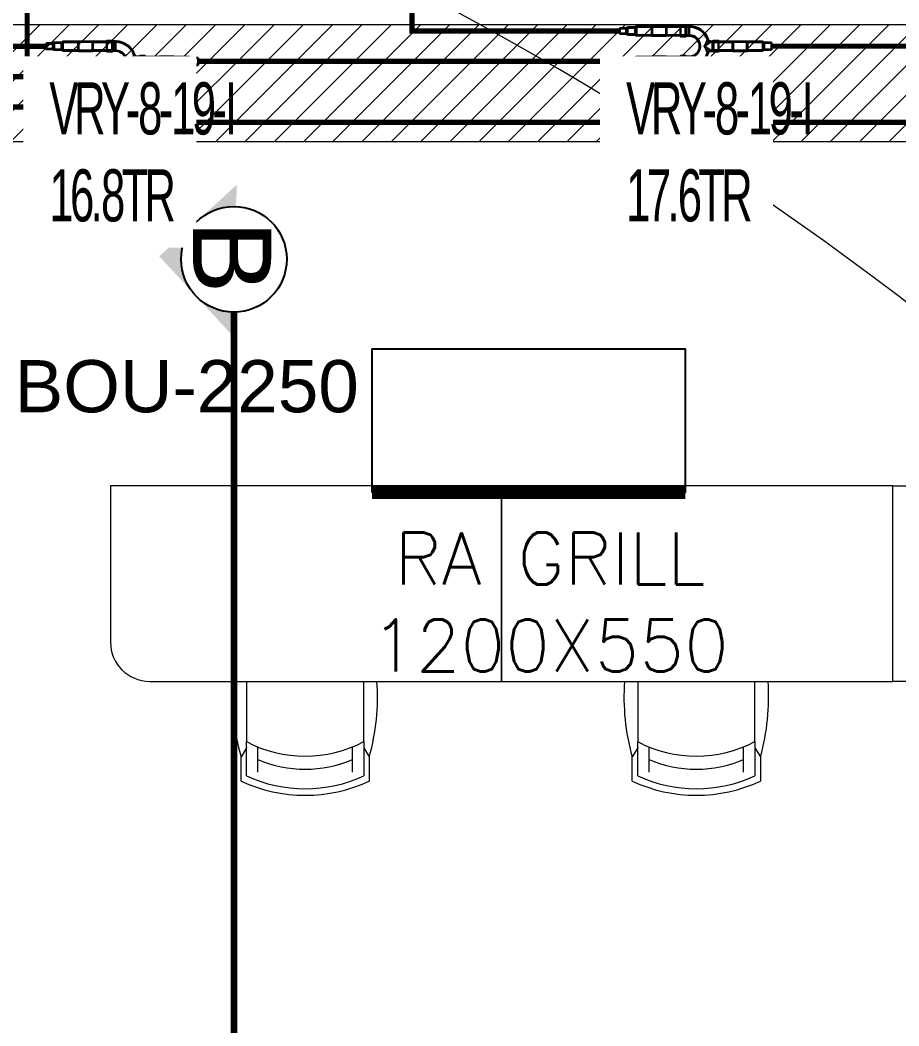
# Model space of a CAD drawing. Header units: millimetres. Extents: x -81374 to 485233, y -39075 to 157313.
# Drawn here: x 31636 to 35006, y -15833 to -11978 of the extents above; entities that cross this region are included whole.
import ezdxf
from ezdxf.enums import TextEntityAlignment as Align

# ---------------------------------------------------------------- set-up
doc = ezdxf.new("R2010")
doc.units = ezdxf.units.MM
doc.linetypes.add('baseJE-1236$0$HIDDEN', pattern=[0.375, 0.25, -0.125])
doc.linetypes.add('HIDDEN', pattern=[0.375, 0.25, -0.125])
for name, color, linetype, lineweight in [('CB-AC CABLE TRAY', 213, 'Continuous', 15), ('DRAIN PIPE', 76, 'Continuous', 30), ('G-IMPT', 8, 'Continuous', 5), ('P-PIPE-IDEN', 7, 'Continuous', 9), ('vrv text', 90, 'Continuous', 30)]:
    doc.layers.add(name, color=color, linetype=linetype, lineweight=lineweight)
for name, color, linetype in [('ETA-AC-BWD', 13, 'Continuous'), ('ETA-AC-SLAB OPENING', 3, 'baseJE-1236$0$HIDDEN'), ('FRESH AIRDUCT', 3, 'Continuous'), ('M-HVAC VRV PIPE', 152, 'Continuous'), ('M-HVAC-ELEPTICAL DUCT', 6, 'Continuous'), ('M-HVAC-TEXT', 7, 'Continuous')]:
    doc.layers.add(name, color=color, linetype=linetype)
doc.styles.add('Arial_2', font='arial.ttf', dxfattribs={"height": 75})
doc.styles.add('COREWALL-KEY PLAN$0$str001', font='arial.ttf', dxfattribs={"width": 0.9, "height": 0.117188})
doc.styles.add('R', font='romans.shx')
doc.styles.get("Standard").update_dxf_attribs({"font": 'arial.ttf'})

# ---------------------------------------------------------------- blocks, each defined once
blk = doc.blocks.new('floor plan 1')
at = {"layer": 'G-IMPT', "color": 8, "ltscale": 500}
for p, q in [((23695.5, -24273.7), (23695.5, -24180.6)), ((23716.6, -24331.6), (23716.6, -24200.9)), ((24166.3, -24200.9), (24166.3, -24331.6)), ((24187.4, -24180.6), (24187.4, -24273.7)), ((25195.5, -24273.7), (25195.5, -24180.6)), ((25216.6, -24331.6), (25216.6, -24200.9)), ((25666.3, -24200.9), (25666.3, -24331.6)), ((25687.4, -24180.6), (25687.4, -24273.7)), ((23716.6, -24307.9), (23695.5, -24273.7)), ((24166.3, -24307.9), (24187.4, -24273.7)), ((25216.6, -24307.9), (25195.5, -24273.7)), ((25666.3, -24307.9), (25687.4, -24273.7)), ((23716.6, -24309.7), (23716.6, -24307.9)), ((24166.3, -24309.7), (24166.3, -24307.9)), ((25216.6, -24309.7), (25216.6, -24307.9)), ((25666.3, -24309.7), (25666.3, -24307.9)), ((23716.6, -24331.6), (23716.6, -24562.7)), ((24166.3, -24562.7), (24166.3, -24331.6)), ((25216.6, -24331.6), (25216.6, -24562.7)), ((25666.3, -24562.7), (25666.3, -24331.6)), ((21687.9, -24562.7), (23187.9, -24562.7)), ((23187.9, -24562.7), (23187.9, -25312.7)), ((24687.9, -24562.7), (23187.9, -24562.7)), ((23187.9, -24562.7), (23187.9, -25312.7)), ((24687.9, -25312.7), (24687.9, -24562.7)), ((26037.9, -24562.7), (24687.9, -24562.7)), ((24687.9, -24562.7), (24687.9, -25312.7)), ((26187.9, -25312.7), (26187.9, -24712.7)), ((23187.9, -25312.7), (21687.9, -25312.7)), ((23187.9, -25312.7), (24687.9, -25312.7)), ((24687.9, -25312.7), (26187.9, -25312.7))]:
    blk.add_line(p, q, dxfattribs=at)
at = {"layer": 'G-IMPT', "color": 8, "ltscale": 500, "extrusion": (0, 0, -1)}
for p, q in [((23760.4, -24214.8), (23760.4, -24311.2)), ((24122.5, -24214.8), (24122.5, -24311.2)), ((25260.4, -24214.8), (25260.4, -24311.2)), ((25622.5, -24214.8), (25622.5, -24311.2))]:
    blk.add_line(p, q, dxfattribs=at)
at = {"layer": 'G-IMPT', "color": 8, "ltscale": 500}
for centre, radius, start, end in [((30901.2, -15868.2), 12777.8, 49.90697, 259.60318), ((26037.9, -24712.7), 150, 0, 90)]:
    blk.add_arc(centre, radius, start, end, dxfattribs=at)
for centre, major_axis, start_param, end_param in [((23941.4, -24706.7), (0, -580.8), 2.704257, 3.578932), ((25441.4, -24706.7), (0, -580.8), 2.704257, 3.578932), ((23941.4, -24681.8), (0, 530.9), -0.437348, 0.437328), ((25441.4, -24681.8), (0, 530.9), -0.437348, 0.437328), ((23941.4, -24681.8), (0, 455.9), -0.408385, 0.408365), ((25441.4, -24681.8), (0, 455.9), -0.408385, 0.408365), ((24502.6, -24501.1), (0, -838.5), 4.437818, 4.785935), ((23941.4, -24756.7), (0, -480.9), 2.65511, 3.628104), ((23380.3, -24501.1), (0, -838.5), 1.49727, 1.845387), ((26002.6, -24501.1), (0, -838.5), 4.437818, 4.785935), ((25441.4, -24756.7), (0, -480.9), 2.65511, 3.628104), ((24880.3, -24501.1), (0, -838.5), 1.49727, 1.845387)]:
    blk.add_ellipse(centre, major_axis=major_axis, ratio=1, start_param=start_param, end_param=end_param, dxfattribs=at)
for rotation, p in [(359.9992, (39680.6, -4989.6, 0)), (359.9992, (35886.7, -10139.3, 0)), (270.0008, (28873.3, -20643.5, 0)), (359.9992, (11975.3, -26935.4, 0)), (359.9992, (15267.6, -26935.4, 0)), (359.9992, (26686.3, -26987.7, 0)), (270.0008, (15861.1, -28615, 0)), (89.9992, (23697.8, -33300.6, 0)), (89.9992, (23597.9, -35337.7, 0)), (89.9992, (23597.9, -37388.3, 0)), (359.9992, (13750.4, -37781.5, 0)), (89.9992, (23697.8, -40746.8, 0)), (89.9992, (23597.8, -44302.5, 0)), (89.9992, (23597.8, -46399.1, 0)), (89.9992, (23697.8, -48339.8, 0)), (89.9992, (23697.8, -54280, 0)), (359.9992, (27418.1, -55702.4, 0)), (89.9992, (9671.9, -65856.5, 0)), (359.9992, (4684.1, -67403.4, 0)), (359.9992, (8737.2, -67403.4, 0))]:
    blk.add_attdef('PARTITIONTYPE', text='', height=200, rotation=rotation, dxfattribs=at).set_placement(p, align=Align.MIDDLE_CENTER)
blk = doc.blocks.new('*U139')
at = {"layer": 'CB-AC CABLE TRAY', "true_color": 0xa953a0}
h = blk.add_hatch(dxfattribs=at)
h.set_pattern_fill('ANSI31', color=215, scale=25)
h.set_pattern_definition([(45, (-899721.77, 1103058.81), (-56.1266008, 56.1266008), [])])
h.paths.add_polyline_path([(-88704.9, -150.4), (-88704.9, 299.6), (-83657.4, 299.6), (-83657.4, -150.4)])
at = {"layer": 'CB-AC CABLE TRAY', "color": 215, "true_color": 0xa953a0}
blk.add_lwpolyline([(-88704.9, -150.4), (-88704.9, 299.6), (-83657.4, 299.6), (-83657.4, -150.4)], close=True, dxfattribs=at)
blk = doc.blocks.new('zw$4E06')
at = {"layer": 'vrv text'}
for points in [[(-76.5, 50.2), (-76.5, 53.3), (-103.7, 53.3), (-109, 50.2), (-121.1, 50.2)], [(-96.5, 50.2), (-99.6, 53.3)], [(-87.1, 50.2), (-90.3, 53.3)], [(-77.8, 50.2), (-80.9, 53.3)], [(-206.3, -0.2), (-208.7, 2)], [(-202.4, 5.5), (-204.6, 7.7)], [(-198.3, 10.7), (-200.6, 13.1)], [(-193.9, 15.8), (-196, 17.8)], [(-189.2, 20.4), (-191.4, 22.8)], [(-184, 24.8), (-186.4, 27.2)], [(-178.9, 28.9), (-181.1, 31.2)], [(-173, 32.5), (-175.2, 34.8)], [(-167.1, 36), (-169.3, 38.2)], [(-160.7, 38.8), (-163.1, 41.3)], [(-153.9, 41.7), (-156.3, 43.9)], [(-146.7, 43.7), (-149.1, 46.3)], [(-139, 45.4), (-141.6, 48.1)], [(-130.5, 46.5), (-133.4, 49.4)], [(-130.5, -0.5), (-133.3, 2.2)], [(-122.1, 0.4), (-125, 3.5)], [(-121.7, 47.1), (-124.8, 50.2)], [(-102.8, 50.2), (-108.1, 47.1), (-121.1, 47.1)], [(-121.1, 3.5), (-121.1, 47.1)], [(-121.1, 3.5), (-108.1, 3.5), (-102.8, 0.4), (-76.5, 0.4), (-76.5, -2.8), (-103.7, -2.8), (-109, 0.4), (-121.1, 0.4)], [(-112.7, 0.4), (-115.8, 3.5)], [(-112.1, 47.1), (-115.3, 50.2)], [(-108.1, 3.5), (-108.1, 47.1)], [(-104.8, 49.1), (-107, 51.3)], [(-100, -2.8), (-103.9, 0.9)], [(-103, 1.7), (-103, 48.5)], [(-102.8, 50.2), (-102.8, 39.7)], [(-76.5, 0.4), (-76.5, 50.2), (-102.8, 50.2), (-102.8, 0.4)], [(-102.8, 47.2), (-102.8, 0.2)], [(-102.8, 45.4), (-102.8, 2.7)], [(-102.6, 48.4), (-5, 48.4), (-2.6, 50), (0, 50)], [(-102.6, 1.5), (-102.6, 48.4)], [(0.2, 47.2), (-1.8, 47.2), (-4.2, 45.9), (-102.6, 45.9)], [(-4.2, 45.9), (-4.2, 4.2), (-102.6, 4.2)], [(0, 0), (-2.6, 0), (-5, 1.5), (-102.6, 1.5)], [(-90.8, -2.8), (-93.9, 0.4)], [(-81.2, -2.8), (-84.4, 0.4)], [(-76.5, 50.2), (-76.5, 39.7)], [(-25.5, 45.9), (-33.3, 45.9)], [(-25.5, 4.2), (-33.3, 4.2)], [(-4.2, 4.2), (-1.8, 2.7)], [(-1.8, 47.2), (-1.8, 2.7), (0, 2.7)], [(151.5, 48.4), (72.8, 48.4), (70.2, 50), (-0.9, 50)], [(69.7, 2.7), (-0.7, 2.7)], [(0, 47.2), (69.7, 47.2), (71.9, 45.9), (150.7, 45.9), (157.9, 41.6), (196.1, 41.6), (203.3, 37.7), (203.3, 12.7), (196.1, 8.5), (157.9, 8.5), (150.7, 4.2), (71.9, 4.2), (69.7, 2.7)], [(0, 0), (70.2, 0)], [(69.7, 47.2), (69.7, 2.7)], [(70.2, 0), (72.8, 1.5), (151.5, 1.5), (158.7, 5.7), (196.1, 5.7), (203.3, 9.9), (235.9, 9.9), (235.9, 40.3), (203.3, 40.3), (196.1, 44.3)], [(71.9, 45.9), (71.9, 4.2)], [(93.4, 45.9), (101.1, 45.9)], [(93.4, 4.2), (101.1, 4.2)], [(150.7, 45.9), (150.7, 4.2)], [(158.7, 44.3), (151.5, 48.4)], [(157.9, 41.6), (157.9, 8.5)], [(196.1, 44.3), (158.7, 44.3)], [(196.1, 41.6), (196.1, 8.5)], [(203.3, 37.7), (235.9, 37.7)], [(203.3, 12.7), (235.9, 12.7)], [(-500.2, -74.1), (-500.2, -32.3), (-507.4, -36.8), (-545.4, -36.8), (-545.4, -34)], [(-545.4, -34), (-507.9, -34)], [(-545.4, -36.8), (-545.4, -69.9)], [(-507.9, -34), (-500.8, -29.8)], [(-507.4, -36.8), (-507.4, -69.9)], [(-500.8, -29.8), (-422.1, -29.8)], [(-349.3, -31.1), (-419, -31.1), (-421.4, -32.3), (-500.2, -32.3)], [(-442.7, -32.3), (-450.4, -32.3)], [(-422.1, -29.8), (-419.5, -28.3)], [(-421.4, -32.3), (-421.4, -74.1), (-419, -75.6)], [(-419.5, -28.3), (-348.4, -28.3)], [(-419, -31.1), (-419, -75.6), (-348.5, -75.6)], [(-349.5, -31.1), (-347.5, -31.1), (-345.2, -32.3), (-246.7, -32.3)], [(-246.7, -29.8), (-344.3, -29.8), (-346.9, -28.3), (-349.3, -28.3)], [(-347.5, -31.1), (-347.5, -75.6), (-349.3, -75.6)], [(-345.2, -32.3), (-345.2, -74.1), (-246.7, -74.1)], [(-323.7, -32.3), (-316, -32.3)], [(-240.6, -28.5), (-246.2, -25.2), (-273.2, -25.2), (-273.2, -28.5), (-246.9, -28.5), (-241.6, -31.6)], [(-272.1, -28.5), (-273.2, -27.4)], [(-273.2, -28.5), (-273.2, -41)], [(-273.2, -78.1), (-273.2, -28.5)], [(-262.7, -28.5), (-265.8, -25.2)], [(-253.1, -28.5), (-256.4, -25.2)], [(-240.8, -31.6), (-247.1, -25.2)], [(-246.9, -75.6), (-246.9, -28.3), (-246.9, -75.6)], [(-246.9, -28.5), (-246.9, -41)], [(-246.9, -78.1), (-246.9, -28.5)], [(-246.7, -76.7), (-246.7, -29.8)], [(-246.7, -76.8), (-246.7, -29.8)], [(-241.6, -75), (-241.6, -31.6)], [(-241.6, -31.6), (-231.4, -31.6)], [(-240.6, -28.5), (-231.4, -28.5)], [(-231.3, -31.6), (-234.4, -28.5)], [(-231.4, -28.5), (-229.8, -28.5), (-229.4, -28.3), (-228.9, -28.3), (-228.5, -28.1), (-227.8, -27.9), (-227.4, -27.8), (-226.8, -27.6), (-226.5, -27.4), (-225.9, -27.4), (-225.4, -27), (-225.2, -26.8), (-224.6, -26.5), (-224.3, -26.3), (-223.7, -26.1), (-223, -25.4), (-222.6, -25.2), (-222.3, -24.6), (-221.9, -24.3), (-221.5, -24.1), (-221.2, -23.6), (-221, -23.2), (-220.6, -22.8), (-220.2, -22.3), (-220.2, -22.1), (-219.9, -21.5), (-219.7, -21.1), (-219.3, -20.6), (-219.1, -20), (-219.1, -19.7)], [(-228.9, -31.4), (-229.6, -31.6), (-231.4, -31.6)], [(-223.9, -29.6), (-226.1, -27.4)], [(-218.6, -25.4), (-221, -23.2)], [(-215.5, -19), (-218, -16.8)], [(-216, -21), (-216, -20.6)], [(-212.9, -12.5), (-215.1, -10.1)], [(-209.7, -6.3), (-211.9, -3.9)], [(-174.8, -50.4), (-177.6, -47.6)], [(-173.7, -42.1), (-176.3, -39.5)], [(-171.7, -34.8), (-174.1, -32.3)], [(-168.8, -28.3), (-171, -25.9)], [(-165.1, -22.4), (-167.5, -20.2)], [(-160.9, -17.3), (-163.3, -15.1)], [(-156.3, -12.7), (-158.3, -10.5)], [(-150.7, -8.5), (-153.1, -6.3)], [(-144.7, -5.1), (-147.1, -2.8)], [(-138.3, -2.4), (-140.6, 0)], [(-545.4, -69.9), (-507.4, -69.9), (-500.2, -74.1), (-421.4, -74.1)], [(-545.4, -72.6), (-545.4, -69.9)], [(-507.9, -72.6), (-545.4, -72.6)], [(-500.8, -76.8), (-507.9, -72.6)], [(-422.1, -76.8), (-500.8, -76.8)], [(-442.7, -74.1), (-450.4, -74.1)], [(-419.5, -78.1), (-422.1, -76.8)], [(-349.3, -78.1), (-419.5, -78.1)], [(-349.3, -78.1), (-346.9, -78.1)], [(-345.2, -74.1), (-347.5, -75.6)], [(-346.9, -78.1), (-344.3, -76.8)], [(-344.3, -76.8), (-246.7, -76.8)], [(-323.7, -74.1), (-316, -74.1)], [(-231.4, -75), (-241.6, -75), (-246.9, -78.1), (-273.2, -78.1), (-273.2, -81.4), (-246.2, -81.4), (-240.6, -78.1), (-231.4, -78.1)], [(-266.4, -81.4), (-269.3, -78.1)], [(-256.8, -81.4), (-259.9, -78.1)], [(-247.4, -81.4), (-250.6, -78.1)], [(-241, -78.5), (-243.2, -76.1)], [(-231.6, -78.1), (-235, -75)], [(-217.3, -83.3), (-223.3, -77.2)], [(-210, -99.8), (-216.5, -93.4)], [(-216, -86), (-216, -85.8)], [(-174.5, -60.1), (-177.9, -56.6)], [(-171.1, -73), (-176.1, -68)], [(-153.1, -100.4), (-168, -85.3)], [(-183.3, -136.2), (-204.1, -115.4)], [(-161.2, -148.9), (-167.7, -142.3)], [(-146.9, -153.5), (-151.5, -148.9)], [(-135.3, -155.9), (-139, -152)], [(-124.8, -156.8), (-128.1, -153.3)], [(-124.7, -110.1), (-127.9, -106.6)], [(-76.5, -107), (-76.5, -103.9), (-103.7, -103.9), (-109, -107), (-121.1, -107)], [(-121.1, -153.7), (-121.1, -110.1), (-108.1, -110.1), (-102.8, -107), (-76.5, -107)], [(-109, -156.8), (-103.7, -159.9), (-76.5, -159.9), (-76.5, -156.8), (-102.8, -156.8), (-108.1, -153.7), (-121.1, -153.7)], [(-115.4, -156.8), (-118.4, -153.7)], [(-115.1, -110.1), (-118.2, -107)], [(-102.8, -159.9), (-109.2, -153.7)], [(-106.6, -109.2), (-109, -107)], [(-108.1, -153.7), (-108.1, -110.1)], [(-103, -108.1), (-5.3, -108.1), (-2.9, -106.4), (-0.4, -106.4)], [(-103, -155), (-103, -108.1)], [(-0.2, -109.4), (-2.2, -109.4), (-4.6, -110.5), (-103, -110.5)], [(-4.6, -110.5), (-4.6, -152.4), (-103, -152.4)], [(-5.3, -155), (-103, -155)], [(-102.8, -107), (-102.8, -118.2)], [(-102.8, -156.8), (-102.8, -107)], [(-102.8, -156.8), (-102.8, -109.9)], [(-99.4, -107), (-102.4, -103.9)], [(-90.1, -107), (-93.2, -103.9)], [(-80.5, -107), (-83.6, -103.9)], [(-76.5, -107), (-76.5, -118.2)], [(-76.5, -156.8), (-76.5, -107)], [(-26.1, -110.5), (-33.6, -110.5)], [(-26.1, -152.4), (-33.6, -152.4)], [(-2.9, -156.5), (-5.3, -155)], [(-4.6, -152.4), (-2.2, -153.7), (-0.4, -153.7)], [(-2.2, -153.7), (-2.2, -109.4)], [(151.1, -108.1), (72.4, -108.1), (69.8, -106.4), (-1.3, -106.4)], [(69.3, -153.7), (-1.1, -153.7)], [(-0.4, -109.4), (69.3, -109.4), (71.5, -110.5), (150.4, -110.5)], [(69.3, -109.4), (69.3, -153.7)], [(195.8, -148.2), (157.5, -148.2), (150.4, -152.4), (71.5, -152.4), (69.3, -153.7)], [(69.8, -156.5), (72.4, -155)], [(71.5, -110.5), (71.5, -152.4)], [(72.4, -155), (151.1, -155), (158.3, -150.7), (195.8, -150.7)], [(93, -110.5), (100.7, -110.5)], [(93, -152.4), (100.7, -152.4)], [(150.4, -110.5), (150.4, -152.4)], [(150.4, -110.5), (157.5, -114.9), (195.8, -114.9), (202.9, -118.9), (202.9, -143.9), (195.8, -148.2)], [(158.3, -112.1), (151.1, -108.1)], [(157.5, -114.9), (157.5, -148.2)], [(195.8, -112.1), (158.3, -112.1)], [(195.8, -112.1), (202.9, -116.2), (235.3, -116.2), (235.3, -146.5), (202.9, -146.5), (195.8, -150.7)], [(195.8, -114.9), (195.8, -148.2)], [(202.9, -118.9), (235.3, -118.9)], [(202.9, -143.9), (235.3, -143.9)], [(-121.1, -156.8), (-109, -156.8)], [(-93.4, -159.9), (-96.5, -156.8)], [(-84, -159.9), (-87.1, -156.8)], [(-76.5, -158.1), (-77.8, -156.8)], [(-0.4, -156.5), (-2.9, -156.5)], [(-0.4, -156.5), (69.8, -156.5)]]:
    blk.add_lwpolyline(points, dxfattribs=at)
for points in [[(-121.1, 47.1), (-125.2, 47.1, 0.219765), (-200.2, 8.6), (-201.3, 7.2), (-202.6, 5.5), (-203.7, 4), (-204.8, 2.4, 0.042815), (-212.3, -11.4), (-213.2, -13.1), (-214, -14.9), (-214.7, -16.9), (-215.5, -18.7), (-216, -20.6), (-216.2, -21.1), (-216.5, -21.9), (-216.8, -22.4), (-217.1, -23), (-217.3, -23.6), (-218.4, -25.2), (-218.7, -25.5), (-219.1, -26.1), (-219.7, -26.5), (-220.2, -27), (-220.4, -27.4), (-221, -27.8), (-221.5, -28.3), (-222.1, -28.5), (-222.4, -28.9), (-223, -29.2), (-223.6, -29.4)], [(-121.1, 50.2), (-123.4, 50.2, 0.309599), (-218.4, -17.7), (-219.1, -19.5)], [(-121.1, 3.6), (-124.1, 3.6, 0.392074), (-177.9, -51.8), (-178.1, -53.3), (-177.9, -54.6, 0.393328), (-124.1, -110.1), (-121.1, -110.1)], [(-121.1, 0.5), (-122.6, 0.5), (-123.9, 0.4, 0.390764), (-175, -51.8), (-175, -54.6, 0.390298), (-123.9, -107), (-121.1, -107)], [(-231.4, -31.6), (-231.1, -31.8, 0.021844), (-210.1, -47.1), (-199.6, -53.3), (-205.4, -43)], [(-205.4, -63.6), (-199.6, -53.3), (-210, -59.8, 0.03043), (-231.1, -74.8), (-231.4, -75)], [(-121.1, -153.7), (-123.2, -153.7, -0.308139), (-215.5, -87.9), (-216, -86), (-216.2, -85.3), (-216.5, -84.9), (-216.8, -84.2), (-217.1, -83.6), (-217.3, -83.1), (-217.7, -82.6), (-218, -82), (-218.4, -81.6), (-218.7, -81.1), (-219.1, -80.5), (-219.7, -80.2), (-220.2, -79.8), (-220.4, -79.2), (-221, -78.7), (-221.5, -78.5), (-222.1, -78.1), (-222.4, -77.6, 0.112916), (-230.1, -75.2), (-230.7, -75), (-231.4, -75)], [(-121.1, -156.8), (-123.4, -156.8, -0.307918), (-218.4, -89), (-219.1, -87.1), (-219.1, -86.6), (-219.3, -86), (-219.7, -85.7), (-219.9, -85.1), (-220.2, -84.8), (-220.2, -84.2), (-220.6, -83.8), (-221, -83.5), (-221.2, -82.9), (-221.5, -82.7), (-221.9, -82.2), (-222.3, -81.8), (-222.6, -81.6), (-223, -81.3), (-223.3, -80.9), (-223.7, -80.7), (-224.3, -80.3), (-224.6, -80), (-225.2, -79.8), (-225.4, -79.6), (-225.9, -79.4), (-226.5, -79.2), (-226.8, -79), (-227.4, -78.7), (-228.5, -78.7), (-228.9, -78.5), (-229.4, -78.3), (-230.4, -78.3), (-230.9, -78.1), (-231.4, -78.1)]]:
    blk.add_lwpolyline(points, format="xyb", dxfattribs=at)
for points in [[(-223.6, -29.4), (-225.2, -30.8), (-226.7, -30.6), (-228.9, -31.4)], [(-205.4, -43), (-209.5, -36), (-212.2, -28.2), (-216, -21)], [(-216, -85.8), (-212.5, -78.4), (-209.1, -70.9), (-205.4, -63.6)]]:
    blk.add_open_spline(points, degree=3, dxfattribs=at)

msp = doc.modelspace()

# ---------------------------------------------------------------- hatches: boundary and pattern name
at = {"layer": 'ETA-AC-BWD'}
msp.add_hatch(color=7, dxfattribs=at).paths.add_polyline_path([(32253.8, -12886.8, 0.414229), (32448.2, -13097.2), (32444.9, -13181.1), (32169.9, -12883.5), (32467.5, -12608.5), (32464.2, -12692.5, 0.414229)])

# ---------------------------------------------------------------- linework, layer by layer
at = {"layer": 'DRAIN PIPE', "color": 76, "linetype": 'Continuous', "const_width": 20}
for points in [[(31663.2, -9469.5), (31663.2, -11294), (31663.2, -12370.4), (35425.6, -12370.4), (35425.6, -13546.6), (35641.1, -13546.6)], [(31663.2, -12311.1), (29716.3, -12311.1)]]:
    msp.add_lwpolyline(points, dxfattribs=at)
at = {"layer": 'ETA-AC-BWD', "color": 7}
msp.add_circle((32456.2, -12894.8, -11), 202.5, dxfattribs=at)
at = {"layer": 'ETA-AC-SLAB OPENING', "color": 7, "ltscale": 8, "const_width": 25}
msp.add_lwpolyline([(32456.2, -13097.3), (32456.2, -17821.9)], dxfattribs=at)
at = {"layer": 'FRESH AIRDUCT', "color": 1, "linetype": 'Continuous'}
msp.add_lwpolyline([(32986.2, -13788.4), (32986.2, -13238.4), (34186.2, -13238.4), (34186.2, -13788.4)], close=True, dxfattribs=at)
at = {"layer": 'FRESH AIRDUCT', "color": 1, "linetype": 'Continuous', "const_width": 50}
msp.add_lwpolyline([(34186.8, -13788.4), (32986.2, -13788.4)], dxfattribs=at)
at = {"layer": 'M-HVAC VRV PIPE', "color": 6, "linetype": 'Continuous'}
msp.add_lwpolyline([(31737.1, -12078.4, 20, 20, 0), (30265.7, -12078.4, 20, 20, 0), (30265.7, -11189, 20, 20, 0), (30265.7, -11189, 20, 20, 0)], format="xyseb", dxfattribs=at)
at = {"layer": 'M-HVAC VRV PIPE', "color": 6, "linetype": 'Continuous', "const_width": 20}
for points in [[(33936.4, -12020), (33139.1, -12020), (33139.1, -11776.6)], [(35955.4, -12078.1), (34517.8, -12078.1)], [(33936, -12136.5), (32318.5, -12136.5)], [(31736.6, -12194.9), (29412.3, -12194.9), (29412.3, -12340.1)]]:
    msp.add_lwpolyline(points, dxfattribs=at)

# ---------------------------------------------------------------- block references
at = {"linetype": 'Continuous', "rotation": 180}
msp.add_blockref('floor plan 1', (58170.8, -39075.4), dxfattribs=at)
at = {"layer": 'CB-AC CABLE TRAY', "color": 4, "linetype": 'HIDDEN', "rotation": 359.9997198436913}
msp.add_blockref('*U139', (119204.4, -12294.5), dxfattribs=at)
at = {"layer": 'vrv text', "xscale": 0.7447286262668819, "yscale": 0.7447286262668819, "zscale": 0.7447286262668819, "rotation": 180}
for p in [(34111.6, -12117.8), (31912.3, -12176.2)]:
    msp.add_blockref('zw$4E06', p, dxfattribs=at)

# ---------------------------------------------------------------- texts
at = {"layer": 'ETA-AC-BWD', "color": 7, "style": 'COREWALL-KEY PLAN$0$str001'}
msp.add_attdef('B', text='', height=300, rotation=270, dxfattribs=at).set_placement((32449.5, -12885.7, -11), align=Align.MIDDLE_CENTER)
at = {"layer": 'M-HVAC-ELEPTICAL DUCT', "insert": (31615.3, -13281.4, 1198.1), "char_height": 200, "attachment_point": 1}
msp.add_mtext('BOU-2250', dxfattribs=at)
at = {"layer": 'M-HVAC-TEXT', "color": 7, "insert": (33668.1, -13941.7), "char_height": 200, "width": 13359.771, "attachment_point": 2, "style": 'R'}
msp.add_mtext('RA GRILL \\P1200X550', dxfattribs=at)

# ---------------------------------------------------------------- next in the draw order: texts
at = {"layer": 'P-PIPE-IDEN', "char_height": 200, "width": 463.749, "attachment_point": 1, "style": 'Arial_2', "bg_fill": 2}
for s, insert in [('{\\W0.6;\\T0.75;\\C1;VRY-8-19-I\\P16.8TR}', (31748.3, -12216.5)), ('{\\W0.6;\\T0.75;\\C1;VRY-8-19-I\\P17.6TR}', (33960.2, -12216.5))]:
    msp.add_mtext(s, dxfattribs=dict(at, insert=insert))

doc.saveas('drawing.dxf')
